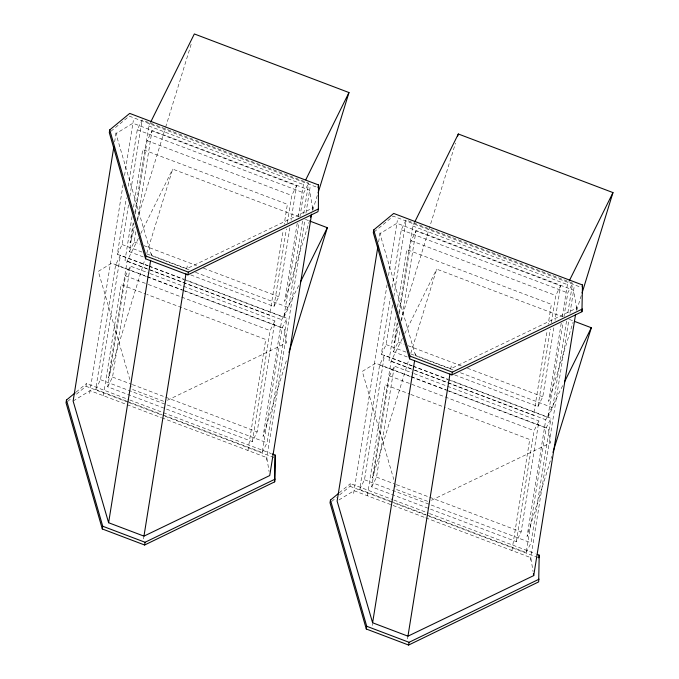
<?xml version="1.0" encoding="UTF-8"?>
<svg xmlns="http://www.w3.org/2000/svg" width="679" height="679" viewBox="0 0 679 679"><rect width="100%" height="100%" fill="white"/><g stroke="black" fill="none" stroke-linecap="round" stroke-linejoin="round"><path stroke-width="0.51" stroke-dasharray="3.4 2.55" d="M114.615 141.97L116.389 130.886M76.413 394.202L86.004 386.283L86.437 383.55L128.934 399.659M89.628 393.387L123.035 184.858M124.537 175.454L133.339 120.497M126.413 401.077L95.68 389.432L115.634 264.895L120.446 255.168L148.2 265.684M148.056 265.922L117.331 254.286L126.379 197.767M128.229 186.258L137.277 129.748L142.098 120.013L308.614 183.118L303.589 214.513M95.68 389.432L100.5 379.697L120.446 255.168M117.331 254.286L122.152 244.55L128.518 204.778M129.859 196.409L142.098 120.013M103.335 395.662L121.117 284.662L145.883 294.049M132.032 216.533L124.987 260.515L269.597 315.311L283.185 230.495M133.542 207.112L142.768 149.516L287.378 204.311L284.187 224.214M138.389 238.354L127.117 261.126L108.419 377.847L144.924 259.285M133.237 222.89L130.071 242.692L135.062 226.48M134.909 212.476L148.769 125.971L150.178 123.128M150.127 273.595L274.927 320.887L257.146 431.878L252.333 441.613L107.723 386.818L125.496 275.818L130.317 266.083L149.142 273.213M143.235 256.917L129.366 251.663L133.899 223.391M135.41 213.97L147.148 140.663L151.969 130.937L296.579 185.732L291.045 220.293M107.723 386.818L112.544 377.083L130.317 266.083M129.366 251.663L134.187 241.928L136.029 230.41M137.54 220.989L151.969 130.937M151.451 255.312L115.948 133.619L132.906 123.222L309.641 190.196L312.569 208.122L186.801 268.706L151.451 255.312L151.892 252.58M143.524 538.863L143.821 537.047M186.801 268.706L187.234 265.973M247.945 450.466L265.727 339.466L146.868 294.423M252.333 441.613L270.106 330.614L274.927 320.887M190.774 274.936L273.976 306.467L286.385 228.976M287.395 222.695L291.758 195.467L296.579 185.732M273.976 306.467L278.797 296.731L290.035 226.574M298.675 285.57L281.76 319.724L263.062 436.444L286.776 359.437M297.232 223.136L284.713 301.298L309.047 222.254M298.234 216.881L303.403 184.578L304.812 181.726M163.079 414.971L262.196 452.537L282.15 327.999L286.962 318.264L184.875 279.578M184.73 279.824L283.847 317.382L299.099 222.152M299.94 216.915L303.793 192.844L308.614 183.118M262.196 452.537L267.017 442.801L286.962 318.264M283.847 317.382L288.668 307.646L302.579 220.794M266.363 460.354L304.956 219.444M305.957 213.181L310.074 187.472M312.23 210.21L313.002 205.389M378.61 242.013L380.384 230.928M339.61 494.898L349.999 486.325L350.432 483.592L392.929 499.702M353.623 493.429L387.03 284.9M388.532 275.496L397.334 220.539M390.4 501.119L359.675 489.474L379.629 364.937L384.441 355.21L412.195 365.726M412.051 365.964L381.326 354.319L390.374 297.809M392.055 287.344L401.272 229.791L406.093 220.055L572.609 283.16L567.576 314.555M359.675 489.474L364.496 479.739L384.441 355.21M381.326 354.319L386.147 344.593L392.513 304.82M393.854 296.451L406.093 220.055M367.331 495.704L385.112 384.704L409.87 394.092M396.027 316.575L388.982 360.557L533.592 415.353L547.172 330.537M397.538 307.146L406.763 249.558L551.373 304.353L548.182 324.256M402.384 338.397L391.112 361.169L372.415 477.889L408.605 360.345M397.232 322.932L394.066 342.734L399.057 326.523M398.904 312.51L412.756 226.014L414.64 222.22M414.122 373.637L538.922 420.929L521.141 531.92L516.329 541.655L371.719 486.86L389.491 375.86L394.312 366.125L413.129 373.255M407.23 356.959L393.362 351.705L397.894 323.433M399.405 314.012L411.143 240.706L415.964 230.979L560.574 285.774L555.04 320.327M371.719 486.86L376.539 477.125L394.312 366.125M393.362 351.705L398.183 341.97L399.863 331.505M401.535 321.031L415.964 230.979M372.177 625.512L372.465 623.687M415.446 355.355L379.943 233.652L396.901 223.264L573.628 290.239L576.564 308.164L450.797 368.748L415.446 355.355L415.887 352.622M407.519 638.905L407.816 637.089M450.797 368.748L451.229 366.015M511.941 550.508L529.722 439.508L445.534 407.604M516.329 541.655L534.101 430.656L538.922 420.929M454.769 374.978L537.972 406.509L550.38 329.018M551.39 322.737L555.753 295.509L560.574 285.774M537.972 406.509L542.793 396.774L554.03 326.616M562.67 385.613L545.755 419.766L527.057 536.486L551.704 456.432M561.227 323.179L548.708 401.34L573.042 322.296M562.229 316.923L567.398 284.62L568.807 281.768M427.074 515.013L526.191 552.579L546.145 428.042L550.958 418.306L448.87 379.62M448.726 379.867L547.843 417.424L563.095 322.194M563.935 316.957L567.788 292.887L572.609 283.16M526.191 552.579L531.012 542.844L550.958 418.306M547.843 417.424L552.664 407.689L566.575 320.827M530.358 560.396L568.943 319.486M569.953 313.223L574.069 287.506M576.225 310.252L576.997 305.431M137.243 219.385L165.32 128.187M165.634 127.177L191.529 43.074M146.791 253.208L172.687 169.105L298.582 216.805M312.79 210.1L317.466 194.898M400.924 320.446L455.524 143.108M410.787 353.25L436.682 269.139L562.577 316.847M576.785 310.142L581.462 294.941M140.74 233.61L172.687 169.105M404.735 333.652L436.682 269.139M110.898 131.293L129.273 116.126L317.051 187.285M76.048 392.131L86.437 383.55M67.628 401.459L71.618 398.157M374.095 231.997L393.268 216.168L581.046 287.327M339.245 492.827L350.432 483.592M331.624 501.492L336.411 497.537M73.12 401.043L90.069 390.654L161.161 417.593M338.897 499.99L354.065 490.696L425.156 517.636M167.399 400.245L286.708 342.776L284.391 328.585L184.73 290.816M431.394 500.287L550.703 442.818L548.386 428.627L448.726 390.858M148.769 125.971L303.403 184.578M412.756 226.014L567.398 284.62M137.277 129.748L303.793 192.844M401.272 229.791L567.788 292.887M147.148 140.663L291.758 195.467M411.143 240.706L555.753 295.509M305.525 219.436L308.495 220.565M569.52 319.478L572.49 320.607M134.187 241.928L140.129 244.185M144.092 245.688L196.587 265.574M203.522 268.205L278.797 296.731M398.183 341.97L404.124 344.228M408.087 345.73L461.576 365.998M467.517 368.247L542.793 396.774M122.152 244.55L142.963 252.435M146.927 253.938L189.551 270.089M195.501 272.347L288.668 307.646M386.147 344.593L406.959 352.477M410.922 353.98L453.547 370.131M460.481 372.763L552.664 407.689M149.193 266.058L183.882 279.205M413.188 366.1L447.877 379.247M149.049 266.304L183.737 279.451M413.044 366.346L447.733 379.493M127.117 261.126L281.76 319.724M391.112 361.169L413.91 369.809M414.903 370.182L545.755 419.766M183.746 290.442L111.712 263.146L98.294 271.371L129.825 379.485M447.741 390.484L375.708 363.189L362.289 371.413L393.82 479.527M115.634 264.895L146.358 276.54M147.351 276.913L182.04 290.06M183.033 290.442L282.15 327.999M379.629 364.937L410.354 376.582M411.338 376.955L446.035 390.102M447.028 390.484L546.145 428.042M125.496 275.818L147.292 284.077M148.277 284.45L270.106 330.614M389.491 375.86L534.101 430.656M410.863 394.465L444.541 407.23M112.544 377.083L131.361 384.212M132.346 384.586L257.146 431.878M376.539 477.125L395.356 484.254M396.341 484.628L521.141 531.92M163.571 401.264L132.778 389.585L131.887 386.555M427.566 501.306L396.774 489.627L395.594 485.587M100.5 379.697L267.017 442.801M364.496 479.739L531.012 542.844M129.927 400.033L271.252 453.589M393.922 500.075L428.508 513.18M429.501 513.553L535.247 553.631M127.397 401.45L162.094 414.597M391.393 501.492L426.089 514.64M86.004 386.283L128.501 402.384M129.485 402.766L164.08 415.871M165.065 416.244L273.781 457.442M349.999 486.325L428.076 515.913M429.06 516.286L537.776 557.484M161.78 417.806L266.805 457.629L269.079 471.566M425.775 517.848L530.8 557.671L533.074 571.608"/><path stroke-width="1.02" d="M75.25 392.785L66.466 400.041L66.024 402.774L102.3 528.966L144.627 545.008L274.681 481.844L275.207 455.083L272.245 453.962M274.681 481.844L275.207 455.083M318.392 208.954L318.476 184.926L129.714 113.393L109.735 129.884L109.302 132.617L145.569 258.809L187.905 274.851L317.95 211.687L318.392 208.954L188.338 272.118L146.01 256.076L109.735 129.884M338.448 493.489L330.461 500.084L330.019 502.816L366.295 629.009L408.622 645.05L538.676 581.886L539.202 555.125L537.225 554.378M581.945 311.729L582.472 284.968L393.701 213.435L373.73 229.926L373.297 232.659L409.564 358.851L451.9 374.893L581.945 311.729L581.954 309.632M113.775 147.199L73.12 401.043L108.615 522.737L143.965 536.13L269.733 475.555L311.559 214.394M102.3 528.966L102.733 526.233L66.466 400.041M145.569 258.809L146.01 256.076M108.615 522.737L150.653 260.32M143.965 536.13L185.987 273.79M144.627 545.008L145.068 542.275L275.114 479.111M187.905 274.851L188.338 272.118M318.044 187.659L318.476 184.926M377.94 246.188L337.115 501.085L372.61 622.779L407.96 636.172L533.728 575.597L575.554 314.436M366.295 629.009L366.728 626.276L330.461 500.084M409.564 358.851L410.006 356.119L373.73 229.926M372.61 622.779L414.606 360.574M407.96 636.172L449.956 373.968M408.622 645.05L409.064 642.317L539.109 579.153M451.9 374.893L452.333 372.16L582.387 308.996M538.761 557.858L539.202 555.125M582.183 286.793L582.472 284.968M310.609 217.187L311.542 214.148M318.095 192.87L348.981 92.548L194.338 33.95L150.645 122.178M288.957 352.342L327.329 227.703L309.488 220.938M457.705 136.021L458.333 133.992L612.976 192.59L582.09 292.912M552.952 452.384L591.324 327.745L574.476 321.362M305.754 179.833L348.981 92.548M300.551 281.777L327.329 227.703M415.107 221.269L458.333 133.992M569.282 280.826L612.976 192.59M564.546 381.819L591.324 327.745M410.006 356.119L452.333 372.16M102.733 526.233L145.068 542.275M366.728 626.276L409.064 642.317M533.397 573.602L533.728 575.597"/></g></svg>
